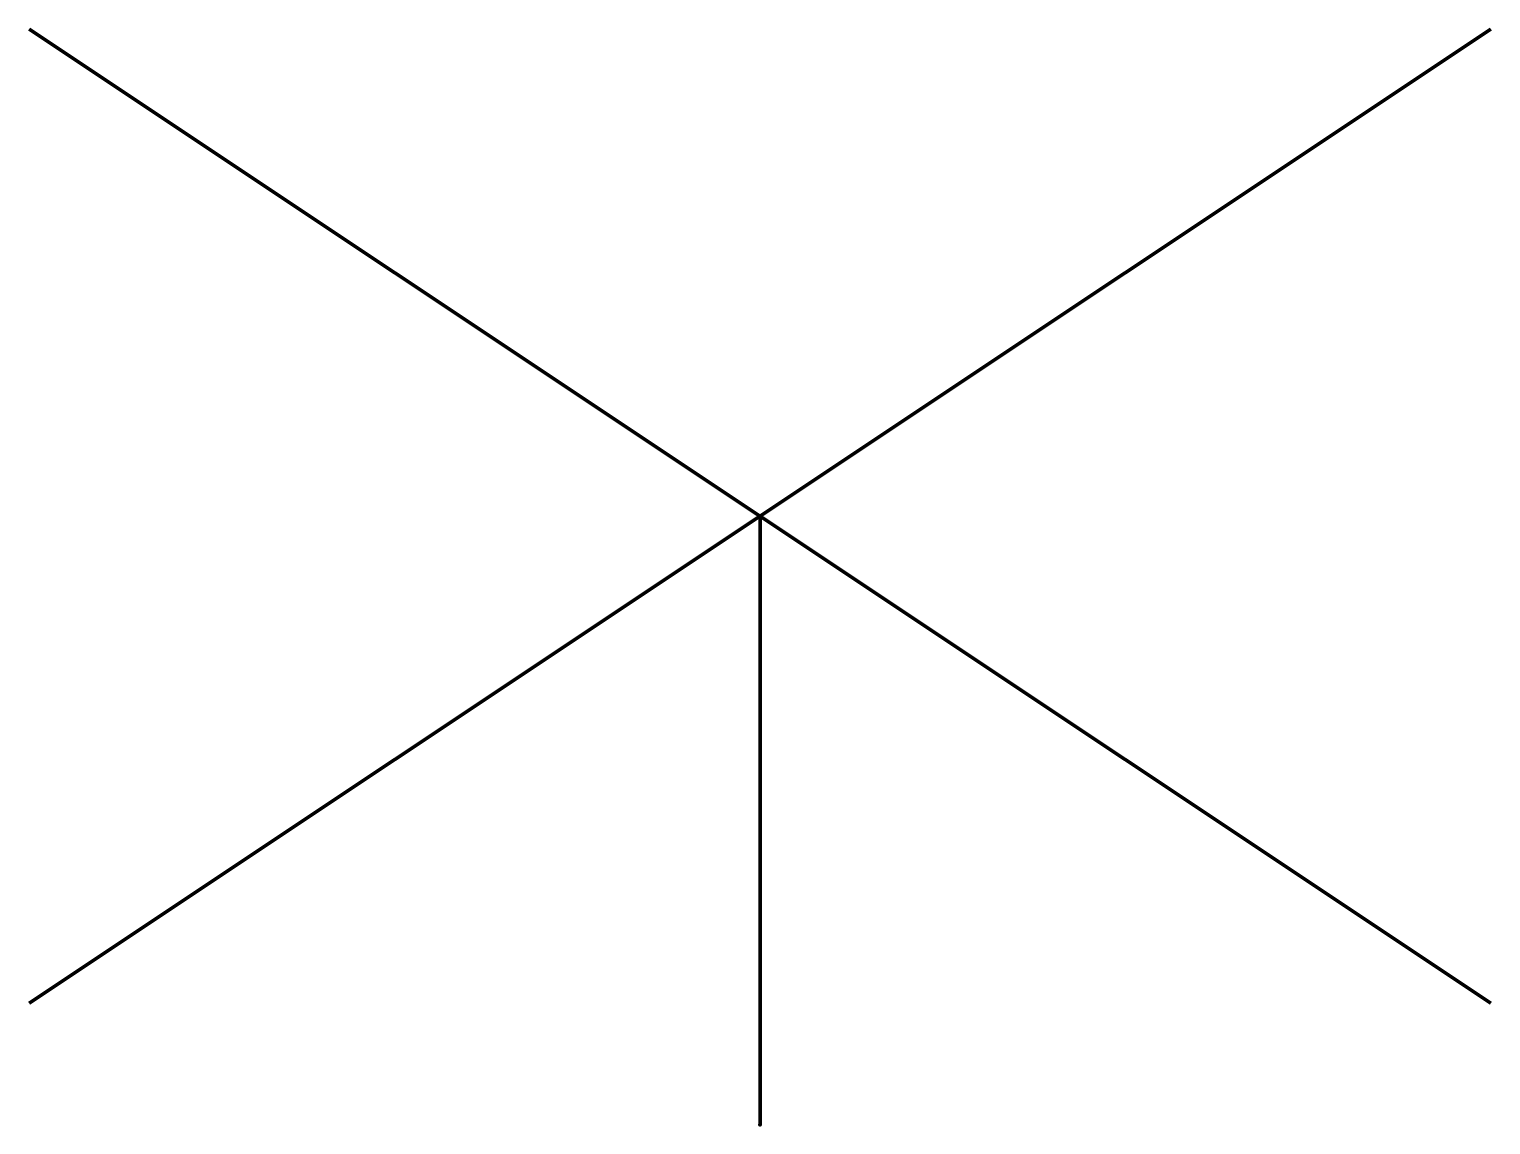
# Model space of a CAD drawing. Header units: millimetres. Extents: x -6 to 6, y 0 to 9.
import ezdxf

# ---------------------------------------------------------------- set-up
doc = ezdxf.new("R2010")
doc.units = ezdxf.units.MM
doc.layers.get('0').update_dxf_attribs({"linetype": 'CONTINUOUS', "lineweight": 0})

msp = doc.modelspace()

# ---------------------------------------------------------------- linework, layer by layer
at = {"color": 7, "linetype": 'CONTINUOUS', "lineweight": 70}
for p, q in [((-6, 9), (6, 1)), ((6, 9), (-6, 1)), ((0, 0), (0, 5))]:
    msp.add_line(p, q, dxfattribs=at)
msp.add_point((0, 0), dxfattribs=at)

doc.saveas('drawing.dxf')
